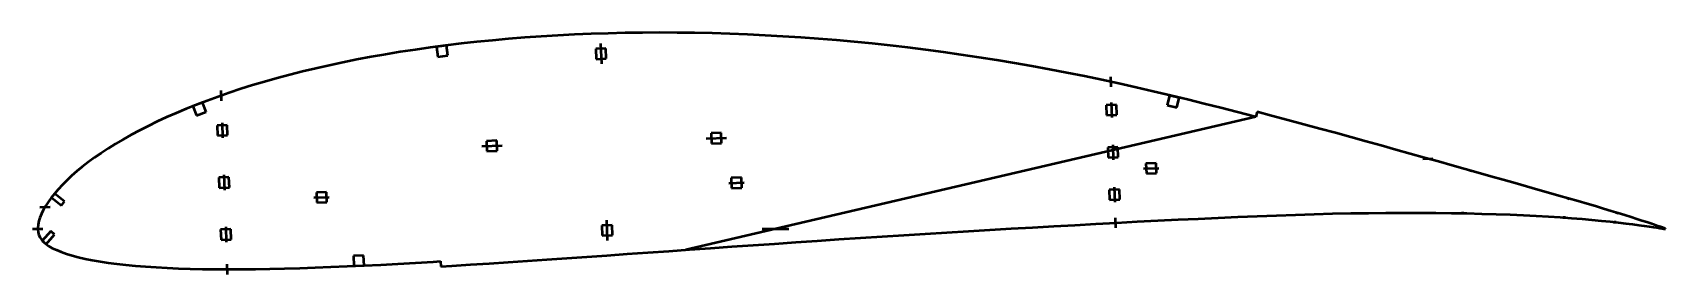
# Model space of a CAD drawing. Header units: metres. Extents: x -225 to 418, y -18 to 77.
import ezdxf

# ---------------------------------------------------------------- set-up
doc = ezdxf.new("R2010")
doc.units = ezdxf.units.M
for name, color, linetype, lineweight in [('FoilLayer', 1, 'Continuous', 50), ('StringerLayer', 1, 'Continuous', 50), ('SubLayer', 1, 'Continuous', 50)]:
    doc.layers.add(name, color=color, linetype=linetype, lineweight=lineweight)

msp = doc.modelspace()

# ---------------------------------------------------------------- linework, layer by layer
at = {"layer": 'FoilLayer'}
for p, q in [((15.08, 77.13), (8.31, 77.04)), ((21.89, 77.18), (15.08, 77.13)), ((28.72, 77.15), (21.89, 77.18)), ((35.59, 77.06), (28.72, 77.15)), ((-68.44, 71.31), (-74.39, 70.46)), ((-62.41, 72.1), (-68.44, 71.31)), ((-56.31, 72.84), (-62.41, 72.1)), ((-50.13, 73.53), (-56.31, 72.84)), ((-43.9, 74.15), (-50.13, 73.53)), ((-37.59, 74.71), (-43.9, 74.15)), ((-31.2, 75.22), (-37.59, 74.71)), ((-24.74, 75.67), (-31.2, 75.22)), ((-18.23, 76.07), (-24.74, 75.67)), ((-11.67, 76.41), (-18.23, 76.07)), ((-5.07, 76.68), (-11.67, 76.41)), ((1.6, 76.89), (-5.07, 76.68)), ((8.31, 77.04), (1.6, 76.89)), ((42.48, 76.91), (35.59, 77.06)), ((49.42, 76.7), (42.48, 76.91)), ((56.38, 76.43), (49.42, 76.7)), ((63.36, 76.1), (56.38, 76.43)), ((70.35, 75.71), (63.36, 76.1)), ((77.36, 75.25), (70.35, 75.71)), ((84.38, 74.74), (77.36, 75.25)), ((91.42, 74.16), (84.38, 74.74)), ((98.45, 73.53), (91.42, 74.16)), ((105.49, 72.84), (98.45, 73.53)), ((112.53, 72.1), (105.49, 72.84)), ((119.55, 71.29), (112.53, 72.1)), ((126.57, 70.41), (119.55, 71.29)), ((-108.17, 64.31), (-113.46, 63.12)), ((-102.76, 65.46), (-108.17, 64.31)), ((-97.27, 66.56), (-102.76, 65.46)), ((-91.68, 67.62), (-97.27, 66.56)), ((-86, 68.62), (-91.68, 67.62)), ((-80.24, 69.57), (-86, 68.62)), ((-74.39, 70.46), (-80.24, 69.57)), ((133.57, 69.48), (126.57, 70.41)), ((140.57, 68.5), (133.57, 69.48)), ((147.56, 67.45), (140.57, 68.5)), ((154.52, 66.35), (147.56, 67.45)), ((161.46, 65.19), (154.52, 66.35)), ((168.38, 63.97), (161.46, 65.19)), ((-133.58, 57.86), (-138.33, 56.45)), ((-128.7, 59.25), (-133.58, 57.86)), ((-123.72, 60.59), (-128.7, 59.25)), ((-118.64, 61.88), (-123.72, 60.59)), ((-113.46, 63.12), (-118.64, 61.88)), ((175.28, 62.7), (168.38, 63.97)), ((182.15, 61.37), (175.28, 62.7)), ((189.01, 60), (182.15, 61.37)), ((195.83, 58.58), (189.01, 60)), ((202.6, 57.1), (195.83, 58.58)), ((-151.92, 51.97), (-156.22, 50.4)), ((-147.51, 53.5), (-151.92, 51.97)), ((-142.98, 55), (-147.51, 53.5)), ((-138.33, 56.45), (-142.98, 55)), ((209.36, 55.57), (202.6, 57.1)), ((216.1, 54.01), (209.36, 55.57)), ((222.83, 52.41), (216.1, 54.01)), ((229.52, 50.81), (222.83, 52.41)), ((-168.4, 45.52), (-172.2, 43.85)), ((-164.47, 47.17), (-168.4, 45.52)), ((-160.41, 48.8), (-164.47, 47.17)), ((-156.22, 50.4), (-160.41, 48.8)), ((236.17, 49.18), (229.52, 50.81)), ((242.75, 47.54), (236.17, 49.18)), ((249.28, 45.88), (242.75, 47.54)), ((255.76, 44.2), (249.28, 45.88)), ((257, 45.95), (256.49, 44.01)), ((262.7, 44.45), (257, 45.95)), ((-182.86, 38.67), (-186.15, 36.92)), ((-179.43, 40.42), (-182.86, 38.67)), ((-175.88, 42.14), (-179.43, 40.42)), ((-172.2, 43.85), (-175.88, 42.14)), ((256.49, 44.01), (32.12, -8.33)), ((256.49, 44.01), (255.76, 44.2)), ((269.07, 42.76), (262.7, 44.45)), ((275.36, 41.07), (269.07, 42.76)), ((281.6, 39.37), (275.36, 41.07)), ((287.76, 37.68), (281.6, 39.37)), ((-192.31, 33.38), (-195.19, 31.59)), ((-189.31, 35.14), (-192.31, 33.38)), ((-186.15, 36.92), (-189.31, 35.14)), ((293.84, 36.01), (287.76, 37.68)), ((299.84, 34.36), (293.84, 36.01)), ((305.74, 32.72), (299.84, 34.36)), ((311.53, 31.1), (305.74, 32.72)), ((-203.01, 26.16), (-205.34, 24.37)), ((-200.54, 27.97), (-203.01, 26.16)), ((-197.92, 29.78), (-200.54, 27.97)), ((-195.19, 31.59), (-197.92, 29.78)), ((317.23, 29.5), (311.53, 31.1)), ((322.83, 27.94), (317.23, 29.5)), ((328.31, 26.4), (322.83, 27.94)), ((333.67, 24.9), (328.31, 26.4)), ((-209.55, 20.8), (-211.44, 19.02)), ((-207.52, 22.59), (-209.55, 20.8)), ((-205.34, 24.37), (-207.52, 22.59)), ((338.9, 23.42), (333.67, 24.9)), ((344.01, 21.98), (338.9, 23.42)), ((348.98, 20.57), (344.01, 21.98)), ((353.81, 19.21), (348.98, 20.57)), ((-216.29, 13.79), (-217.61, 12.1)), ((-214.81, 15.5), (-216.29, 13.79)), ((-213.19, 17.25), (-214.81, 15.5)), ((-211.44, 19.02), (-213.19, 17.25)), ((358.5, 17.89), (353.81, 19.21)), ((363.03, 16.61), (358.5, 17.89)), ((367.41, 15.36), (363.03, 16.61)), ((371.63, 14.17), (367.41, 15.36)), ((375.68, 13.01), (371.63, 14.17)), ((379.56, 11.91), (375.68, 13.01)), ((-220.7, 7.3), (-221.41, 5.86)), ((-219.82, 8.87), (-220.7, 7.3)), ((-218.79, 10.46), (-219.82, 8.87)), ((-217.61, 12.1), (-218.79, 10.46)), ((383.27, 10.84), (379.56, 11.91)), ((386.8, 9.81), (383.27, 10.84)), ((390.14, 8.82), (386.8, 9.81)), ((393.31, 7.88), (390.14, 8.82)), ((396.3, 6.97), (393.31, 7.88)), ((399.11, 6.11), (396.3, 6.97)), ((-222.87, 0.19), (-222.88, -0.11)), ((-222.72, 1.69), (-222.87, 0.19)), ((-222.43, 3.16), (-222.72, 1.69)), ((-222.02, 4.29), (-222.43, 3.16)), ((-221.41, 5.86), (-222.02, 4.29)), ((151.82, -0.46), (160.22, 0.03)), ((160.22, 0.03), (168.59, 0.52)), ((168.59, 0.52), (176.94, 1)), ((176.94, 1), (185.25, 1.46)), ((185.25, 1.46), (193.48, 1.9)), ((193.48, 1.9), (201.65, 2.33)), ((201.65, 2.33), (209.78, 2.78)), ((209.78, 2.78), (217.85, 3.19)), ((217.85, 3.19), (225.85, 3.58)), ((225.85, 3.58), (233.77, 3.95)), ((233.77, 3.95), (241.59, 4.31)), ((241.59, 4.31), (249.35, 4.66)), ((249.35, 4.66), (257.03, 4.99)), ((257.03, 4.99), (264.61, 5.26)), ((264.61, 5.26), (272.08, 5.51)), ((272.08, 5.51), (279.43, 5.74)), ((279.43, 5.74), (286.69, 5.94)), ((286.69, 5.94), (293.82, 6.08)), ((293.82, 6.08), (300.82, 6.18)), ((300.82, 6.18), (307.66, 6.25)), ((307.66, 6.25), (314.35, 6.29)), ((314.35, 6.29), (320.91, 6.3)), ((320.91, 6.3), (327.3, 6.25)), ((327.3, 6.25), (333.51, 6.17)), ((333.51, 6.17), (339.53, 6.06)), ((339.53, 6.06), (345.38, 5.92)), ((345.38, 5.92), (351.05, 5.76)), ((351.05, 5.76), (356.51, 5.55)), ((356.51, 5.55), (361.77, 5.31)), ((361.77, 5.31), (366.81, 5.07)), ((366.81, 5.07), (371.66, 4.8)), ((371.66, 4.8), (376.29, 4.5)), ((376.29, 4.5), (380.69, 4.17)), ((380.69, 4.17), (384.84, 3.83)), ((384.84, 3.83), (388.76, 3.49)), ((388.76, 3.49), (392.44, 3.15)), ((392.44, 3.15), (395.89, 2.8)), ((395.89, 2.8), (399.09, 2.45)), ((399.09, 2.45), (402.04, 2.1)), ((401.72, 5.3), (399.11, 6.11)), ((404.15, 4.54), (401.72, 5.3)), ((402.04, 2.1), (404.72, 1.76)), ((406.39, 3.82), (404.15, 4.54)), ((404.72, 1.76), (407.16, 1.44)), ((408.43, 3.15), (406.39, 3.82)), ((407.16, 1.44), (409.33, 1.14)), ((410.28, 2.54), (408.43, 3.15)), ((409.33, 1.14), (411.26, 0.87)), ((411.94, 1.99), (410.28, 2.54)), ((411.26, 0.87), (412.92, 0.64)), ((413.39, 1.5), (411.94, 1.99)), ((412.92, 0.64), (414.34, 0.43)), ((414.64, 1.07), (413.39, 1.5)), ((414.34, 0.43), (415.5, 0.26)), ((415.68, 0.71), (414.64, 1.07)), ((415.5, 0.26), (416.42, 0.12)), ((416.51, 0.42), (415.68, 0.71)), ((416.42, 0.12), (417.08, 0.01)), ((417.12, 0.21), (416.51, 0.42)), ((417.08, 0.01), (417.48, -0.04)), ((417.5, 0.08), (417.12, 0.21)), ((417.62, 0.03), (417.5, 0.08)), ((417.62, -0.07), (417.62, 0.03)), ((-222.88, -0.11), (-222.77, -1.43)), ((-222.77, -1.43), (-222.49, -2.36)), ((-222.49, -2.36), (-222.06, -3.27)), ((-222.06, -3.27), (-221.43, -4.19)), ((-221.43, -4.19), (-220.64, -5.1)), ((-220.64, -5.1), (-219.67, -5.98)), ((-219.67, -5.98), (-218.52, -6.81)), ((58.61, -6.46), (67.02, -5.9)), ((67.02, -5.9), (75.45, -5.33)), ((75.45, -5.33), (83.9, -4.75)), ((83.9, -4.75), (92.39, -4.17)), ((92.39, -4.17), (100.91, -3.61)), ((100.91, -3.61), (109.41, -3.08)), ((109.41, -3.08), (117.91, -2.54)), ((117.91, -2.54), (126.4, -2)), ((126.4, -2), (134.89, -1.46)), ((134.89, -1.46), (143.37, -0.96)), ((143.37, -0.96), (151.82, -0.46)), ((417.48, -0.04), (417.62, -0.07)), ((-218.52, -6.81), (-217.15, -7.61)), ((-217.15, -7.61), (-215.53, -8.37)), ((-215.53, -8.37), (-213.65, -9.12)), ((-213.65, -9.12), (-211.56, -9.85)), ((-211.56, -9.85), (-209.32, -10.55)), ((-209.32, -10.55), (-206.9, -11.2)), ((-206.9, -11.2), (-204.26, -11.79)), ((-204.26, -11.79), (-201.41, -12.35)), ((-201.41, -12.35), (-198.35, -12.89)), ((-67.2, -13), (-64.37, -12.83)), ((-64.37, -12.83), (-64.25, -14.83)), ((-37.79, -13.17), (-30.19, -12.64)), ((-30.19, -12.64), (-22.49, -12.12)), ((-22.49, -12.12), (-14.7, -11.61)), ((-14.7, -11.61), (-6.84, -11.06)), ((-6.84, -11.06), (1.1, -10.5)), ((1.1, -10.5), (9.13, -9.93)), ((9.13, -9.93), (17.24, -9.36)), ((17.24, -9.36), (25.41, -8.8)), ((25.41, -8.8), (33.62, -8.22)), ((33.62, -8.22), (41.89, -7.63)), ((41.89, -7.63), (50.23, -7.04)), ((50.23, -7.04), (58.61, -6.46)), ((-198.35, -12.89), (-195.14, -13.39)), ((-195.14, -13.39), (-191.76, -13.83)), ((-191.76, -13.83), (-188.18, -14.22)), ((-188.18, -14.22), (-184.39, -14.56)), ((-184.39, -14.56), (-180.41, -14.88)), ((-180.41, -14.88), (-176.27, -15.18)), ((-176.27, -15.18), (-171.99, -15.43)), ((-171.99, -15.43), (-167.53, -15.61)), ((-167.53, -15.61), (-162.89, -15.75)), ((-162.89, -15.75), (-158.05, -15.86)), ((-158.05, -15.86), (-153.06, -15.93)), ((-153.06, -15.93), (-147.92, -15.96)), ((-147.92, -15.96), (-142.63, -15.95)), ((-142.63, -15.95), (-137.16, -15.88)), ((-137.16, -15.88), (-131.51, -15.77)), ((-131.51, -15.77), (-125.71, -15.65)), ((-125.71, -15.65), (-119.78, -15.5)), ((-119.78, -15.5), (-113.71, -15.29)), ((-113.71, -15.29), (-107.49, -15.05)), ((-107.49, -15.05), (-101.09, -14.77)), ((-101.09, -14.77), (-94.56, -14.48)), ((-94.56, -14.48), (-87.91, -14.16)), ((-87.91, -14.16), (-81.15, -13.82)), ((-81.15, -13.82), (-74.25, -13.42)), ((-74.25, -13.42), (-67.2, -13)), ((-64.25, -14.83), (-59.91, -14.57)), ((-59.91, -14.57), (-52.63, -14.14)), ((-52.63, -14.14), (-45.27, -13.67)), ((-45.27, -13.67), (-37.79, -13.17))]:
    msp.add_line(p, q, dxfattribs=at)
at = {"layer": 'StringerLayer'}
for p, q in [((-62.01, 72.15), (-65.97, 71.63)), ((-65.97, 71.63), (-65.45, 67.66)), ((-61.48, 68.19), (-62.01, 72.15)), ((-65.45, 67.66), (-61.48, 68.19)), ((222.46, 52.5), (221.53, 48.61)), ((226.35, 51.57), (222.46, 52.5)), ((225.42, 47.68), (226.35, 51.57)), ((-158.04, 49.7), (-161.78, 48.27)), ((-161.78, 48.27), (-160.35, 44.54)), ((-160.35, 44.54), (-156.61, 45.97)), ((-156.61, 45.97), (-158.04, 49.7)), ((221.53, 48.61), (225.42, 47.68)), ((-216.26, 13.82), (-217.49, 12.25)), ((-212.33, 10.73), (-216.26, 13.82)), ((-217.49, 12.25), (-213.56, 9.16)), ((-213.56, 9.16), (-212.33, 10.73)), ((-217.77, -0.97), (-221.08, -4.71)), ((-221.08, -4.71), (-219.59, -6.03)), ((-219.59, -6.03), (-216.27, -2.29)), ((-216.27, -2.29), (-217.77, -0.97)), ((-94.64, -10.48), (-98.64, -10.65)), ((-98.64, -10.65), (-98.46, -14.65)), ((-94.47, -14.47), (-94.64, -10.48)), ((-98.46, -14.65), (-94.47, -14.47))]:
    msp.add_line(p, q, dxfattribs=at)
at = {"layer": 'SubLayer'}
for p, q in [((0.72, 70.94), (-3.28, 70.8)), ((-3.28, 70.8), (-3.14, 66.8)), ((-1.35, 72.87), (-1.07, 64.88)), ((0.86, 66.94), (0.72, 70.94)), ((-3.14, 66.8), (0.86, 66.94)), ((199.22, 59.82), (199.36, 55.82)), ((-150.8, 54.38), (-150.66, 50.39)), ((201.61, 48.79), (197.61, 48.65)), ((197.61, 48.65), (197.75, 44.65)), ((199.58, 49.72), (199.79, 43.72)), ((201.75, 44.79), (201.61, 48.79)), ((-148.32, 40.78), (-152.32, 40.65)), ((-152.32, 40.65), (-152.18, 36.65)), ((-150.36, 41.71), (-150.15, 35.72)), ((-148.18, 36.79), (-148.32, 40.78)), ((197.75, 44.65), (201.75, 44.79)), ((-152.18, 36.65), (-148.18, 36.79)), ((-48.16, 32.45), (-40.16, 32.73)), ((-42.23, 34.66), (-46.23, 34.52)), ((-46.23, 34.52), (-46.09, 30.52)), ((-42.09, 30.66), (-42.23, 34.66)), ((40.16, 35.53), (48.16, 35.81)), ((46.09, 37.74), (42.09, 37.6)), ((42.09, 37.6), (42.23, 33.6)), ((42.23, 33.6), (46.23, 33.74)), ((46.23, 33.74), (46.09, 37.74)), ((202.19, 32.13), (198.2, 32)), ((200.16, 33.06), (200.37, 27.07)), ((202.33, 28.14), (202.19, 32.13)), ((-46.09, 30.52), (-42.09, 30.66)), ((198.2, 32), (198.33, 28)), ((198.33, 28), (202.33, 28.14)), ((217.25, 25.84), (213.25, 25.7)), ((217.39, 21.84), (217.25, 25.84)), ((322.15, 27.5), (326.15, 27.64)), ((-147.61, 20.28), (-151.6, 20.14)), ((-151.6, 20.14), (-151.46, 16.14)), ((-149.64, 21.21), (-149.43, 15.21)), ((-147.47, 16.28), (-147.61, 20.28)), ((54.01, 20.14), (50.01, 20)), ((50.01, 20), (50.15, 16)), ((54.15, 16.14), (54.01, 20.14)), ((212.32, 23.66), (218.32, 23.87)), ((213.25, 25.7), (213.39, 21.7)), ((213.39, 21.7), (217.39, 21.84)), ((340.81, 22.36), (341.1, 23.32)), ((-151.46, 16.14), (-147.47, 16.28)), ((-109.23, 14.43), (-113.23, 14.3)), ((-113.23, 14.3), (-113.09, 10.3)), ((-109.09, 10.44), (-109.23, 14.43)), ((49.08, 17.96), (55.08, 18.17)), ((50.15, 16), (54.15, 16.14)), ((202.77, 15.48), (198.78, 15.34)), ((198.78, 15.34), (198.92, 11.34)), ((200.74, 16.41), (200.95, 10.41)), ((202.91, 11.48), (202.77, 15.48)), ((-221.99, 8.5), (-217.99, 8.64)), ((-114.16, 12.26), (-108.16, 12.47)), ((-113.09, 10.3), (-109.09, 10.44)), ((198.92, 11.34), (202.91, 11.48)), ((337.82, 5.59), (337.9, 6.59)), ((379.3, 11.46), (379.6, 12.42)), ((398.47, 5.78), (398.79, 6.73)), ((-224.87, 0), (-220.87, 0)), ((-148.92, 0.71), (-148.71, -5.29)), ((3.14, 1.46), (-0.86, 1.32)), ((-0.86, 1.32), (-0.72, -2.68)), ((1.35, -4.61), (1.07, 3.39)), ((3.28, -2.54), (3.14, 1.46)), ((62.25, 0), (72.67, 0)), ((201.16, 4.31), (201.3, 0.31)), ((377.81, 3.89), (377.92, 4.88)), ((397.73, 2.1), (397.86, 3.09)), ((-146.89, -0.22), (-150.89, -0.36)), ((-150.89, -0.36), (-150.75, -4.36)), ((-150.75, -4.36), (-146.75, -4.22)), ((-146.75, -4.22), (-146.89, -0.22)), ((-0.72, -2.68), (3.28, -2.54)), ((-148.41, -13.96), (-148.27, -17.96))]:
    msp.add_line(p, q, dxfattribs=at)

doc.saveas('drawing.dxf')
